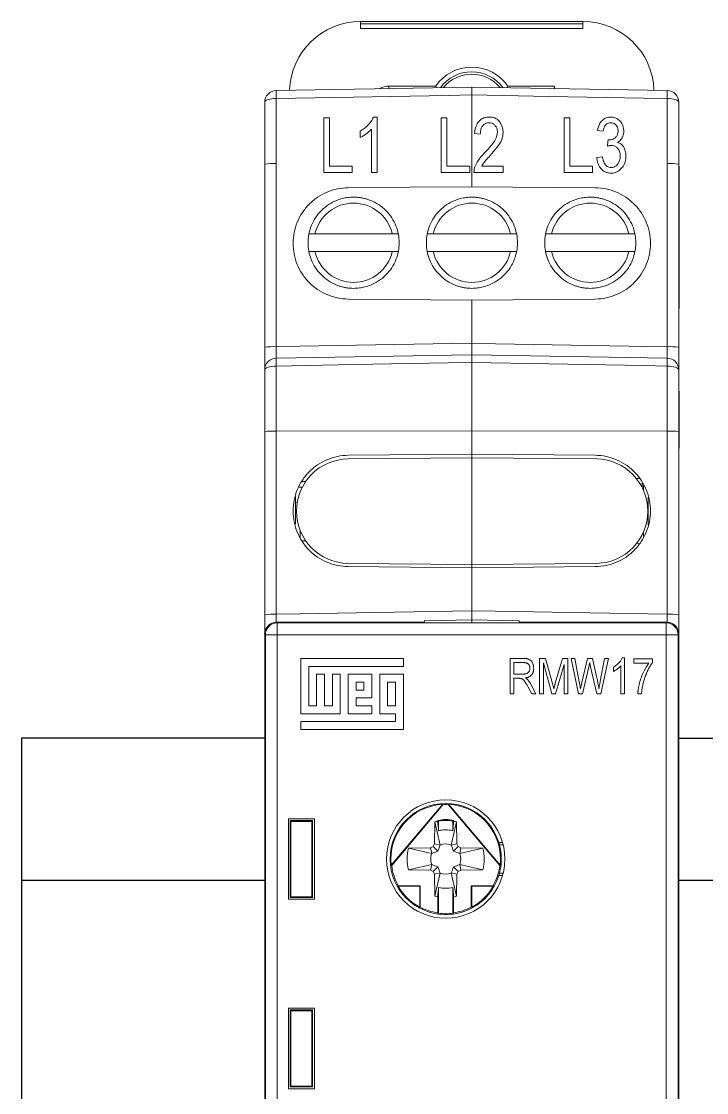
# Model space of a CAD drawing. Header units: millimetres. Extents: x -72 to 2978, y -1067 to 2817.
# Drawn here: x 494.6 to 523.55, y 786.95 to 832.19 of the extents above; entities that cross this region are included whole.
import ezdxf

# ---------------------------------------------------------------- set-up
doc = ezdxf.new("R2010")
doc.units = ezdxf.units.MM

msp = doc.modelspace()

# ---------------------------------------------------------------- linework, layer by layer
at = {"color": 7, "linetype": 'Continuous', "lineweight": 15}
for p, q in [((508.926, 832.193), (518.326, 832.193)), ((508.926, 832.094), (508.926, 832.193)), ((508.926, 832.094), (518.326, 832.094)), ((508.926, 832.094), (508.926, 831.894)), ((518.326, 832.094), (518.326, 832.193)), ((518.326, 832.094), (518.326, 831.894)), ((518.326, 831.894), (508.926, 831.894)), ((505.367, 829.274), (513.626, 829.418)), ((510.126, 829.463), (512.103, 829.463)), ((513.626, 829.418), (521.885, 829.274)), ((515.149, 829.463), (517.126, 829.463)), ((505.367, 828.938), (505.367, 826.192)), ((513.626, 829.087), (513.626, 826.198)), ((521.885, 826.192), (521.885, 828.938)), ((504.876, 826.168), (504.876, 828.774)), ((522.376, 828.774), (522.376, 826.168)), ((507.377, 828.125), (507.618, 828.125)), ((509.473, 828.155), (509.629, 828.155)), ((512.338, 828.125), (512.578, 828.125)), ((517.528, 828.125), (517.768, 828.125)), ((513.989, 827.435), (513.749, 827.465)), ((504.876, 818.438), (504.876, 826.168)), ((505.367, 826.192), (505.367, 818.456)), ((507.618, 826.084), (508.578, 826.084)), ((508.578, 826.084), (508.578, 825.814)), ((513.539, 826.084), (513.539, 825.814)), ((513.626, 826.198), (513.626, 825.214)), ((514.95, 826.084), (514.95, 825.814)), ((517.768, 826.084), (518.729, 826.084)), ((518.729, 826.084), (518.729, 825.814)), ((518.909, 826.444), (519.149, 826.474)), ((521.885, 818.456), (521.885, 826.192)), ((522.376, 826.168), (522.376, 818.438)), ((522.386, 826.074), (522.376, 826.074)), ((522.386, 826.074), (522.386, 821.408)), ((508.578, 825.814), (507.377, 825.814)), ((509.629, 825.814), (509.389, 825.814)), ((518.729, 825.814), (517.528, 825.814)), ((513.626, 825.214), (518.846, 825.168)), ((507.001, 823.22), (510.266, 823.22)), ((512.001, 823.22), (515.266, 823.22)), ((517.001, 823.22), (520.266, 823.22)), ((510.266, 822.47), (507.001, 822.47)), ((515.266, 822.47), (512.001, 822.47)), ((520.266, 822.47), (517.001, 822.47)), ((522.386, 821.408), (522.376, 821.408)), ((522.386, 821.408), (522.386, 820.741)), ((522.386, 820.741), (522.376, 820.741)), ((522.386, 820.741), (522.386, 820.074)), ((513.626, 820.423), (508.405, 820.469)), ((513.626, 820.423), (518.846, 820.469)), ((513.626, 820.423), (513.626, 818.6)), ((522.386, 820.074), (522.376, 820.074)), ((505.367, 817.974), (513.626, 818.118)), ((513.626, 818.118), (521.885, 817.974)), ((504.876, 814.868), (504.876, 817.474)), ((505.367, 817.638), (505.367, 814.892)), ((513.626, 817.787), (513.626, 814.898)), ((521.885, 814.892), (521.885, 817.638)), ((522.376, 817.474), (522.376, 814.868)), ((522.386, 816.574), (522.376, 816.574)), ((522.386, 814.174), (522.386, 816.574)), ((504.876, 807.138), (504.876, 814.868)), ((505.367, 814.892), (513.626, 814.898)), ((505.367, 814.892), (505.367, 807.156)), ((513.626, 814.898), (513.626, 813.914)), ((521.885, 814.892), (513.626, 814.898)), ((521.885, 807.156), (521.885, 814.892)), ((522.376, 814.868), (522.376, 807.138)), ((513.626, 813.914), (508.405, 813.868)), ((513.626, 813.914), (518.846, 813.868)), ((522.386, 814.174), (522.376, 814.174)), ((513.626, 813.763), (508.407, 813.717)), ((513.626, 809.258), (513.626, 813.763)), ((518.913, 813.716), (513.626, 813.763)), ((506.331, 812.518), (506.463, 812.518)), ((506.436, 812.763), (506.609, 812.763)), ((520.586, 812.884), (520.717, 812.886)), ((520.826, 812.511), (520.826, 812.689)), ((506.176, 812.133), (506.176, 810.956)), ((521.076, 810.932), (521.076, 812.107)), ((506.248, 811.869), (506.176, 811.868)), ((506.609, 810.258), (506.478, 810.258)), ((520.707, 810.134), (520.588, 810.137)), ((513.626, 809.123), (508.405, 809.169)), ((513.626, 809.258), (508.407, 809.304)), ((518.919, 809.304), (513.626, 809.258)), ((513.626, 809.123), (518.846, 809.169)), ((513.626, 809.123), (513.626, 807.3)), ((505.376, 806.818), (505.405, 806.789)), ((511.626, 806.818), (505.376, 806.818)), ((505.405, 806.289), (505.405, 806.789)), ((505.405, 806.789), (521.847, 806.789)), ((511.42, 806.808), (511.42, 806.798)), ((511.626, 806.808), (511.42, 806.808)), ((511.42, 806.798), (511.42, 806.808)), ((511.42, 806.798), (515.832, 806.798)), ((511.626, 806.884), (513.626, 806.918)), ((511.626, 806.798), (511.626, 806.884)), ((513.626, 806.918), (513.626, 806.798)), ((513.626, 806.918), (515.626, 806.884)), ((515.626, 806.884), (515.626, 806.798)), ((521.876, 806.818), (515.626, 806.818)), ((515.832, 806.808), (515.626, 806.808)), ((515.832, 806.798), (515.832, 806.808)), ((515.832, 806.798), (515.832, 806.808)), ((521.847, 806.789), (521.876, 806.818)), ((521.847, 806.289), (521.847, 806.789)), ((504.905, 806.289), (504.876, 806.318)), ((504.876, 806.318), (504.876, 762.518)), ((504.876, 806.174), (504.876, 762.663)), ((505.405, 806.289), (504.905, 806.289)), ((504.905, 762.548), (504.905, 806.289)), ((521.847, 806.289), (505.405, 806.289)), ((505.405, 806.289), (505.405, 762.548)), ((521.847, 762.548), (521.847, 806.289)), ((522.347, 806.289), (521.847, 806.289)), ((522.376, 806.318), (522.347, 806.289)), ((522.347, 806.289), (522.347, 762.548)), ((522.376, 762.518), (522.376, 806.318)), ((522.376, 762.663), (522.376, 806.174)), ((510.739, 805.289), (506.405, 805.289)), ((506.405, 805.289), (506.405, 802.956)), ((510.739, 804.956), (510.739, 805.289)), ((515.249, 803.789), (515.249, 805.289)), ((515.249, 805.289), (515.8, 805.289)), ((516.496, 805.289), (516.74, 805.289)), ((516.496, 803.789), (516.496, 805.289)), ((516.74, 805.289), (517.032, 804.227)), ((517.158, 804.245), (517.464, 805.289)), ((517.464, 805.289), (517.684, 805.289)), ((517.684, 805.289), (517.684, 803.789)), ((518.14, 803.789), (517.827, 805.289)), ((517.827, 805.289), (517.985, 805.289)), ((517.985, 805.289), (518.169, 804.306)), ((518.276, 804.276), (518.512, 805.289)), ((518.512, 805.289), (518.729, 805.289)), ((518.729, 805.289), (518.904, 804.53)), ((519.057, 804.325), (519.242, 805.289)), ((519.4, 805.289), (519.078, 803.789)), ((519.242, 805.289), (519.4, 805.289)), ((519.979, 805.309), (520.08, 805.309)), ((520.08, 805.309), (520.08, 803.789)), ((520.47, 805.094), (520.47, 805.27)), ((520.47, 805.27), (521.269, 805.27)), ((521.269, 805.27), (521.269, 805.126)), ((506.739, 804.956), (510.739, 804.956)), ((506.739, 803.289), (506.739, 804.956)), ((515.405, 805.114), (515.405, 804.627)), ((515.811, 805.114), (515.405, 805.114)), ((516.652, 805.098), (516.652, 803.789)), ((517.009, 803.789), (516.652, 805.098)), ((517.528, 805.027), (517.168, 803.789)), ((517.528, 803.789), (517.528, 805.027)), ((518.574, 804.932), (518.311, 803.789)), ((518.648, 804.932), (518.61, 805.108)), ((518.906, 803.789), (518.648, 804.932)), ((519.613, 804.744), (519.613, 804.919)), ((519.925, 803.789), (519.925, 804.977)), ((521.113, 805.094), (520.47, 805.094)), ((507.405, 804.622), (507.072, 804.622)), ((507.072, 804.622), (507.072, 803.289)), ((507.405, 803.289), (507.405, 804.622)), ((507.739, 804.622), (507.739, 803.289)), ((508.072, 804.622), (507.739, 804.622)), ((508.072, 802.956), (508.072, 804.622)), ((508.405, 804.622), (508.405, 802.956)), ((509.405, 804.622), (508.405, 804.622)), ((509.405, 803.622), (509.405, 804.622)), ((509.739, 804.622), (509.739, 802.956)), ((510.739, 804.622), (509.739, 804.622)), ((510.739, 802.289), (510.739, 804.622)), ((515.405, 804.627), (515.771, 804.627)), ((515.604, 804.451), (515.405, 804.451)), ((515.405, 804.451), (515.405, 803.789)), ((508.739, 804.289), (508.739, 803.956)), ((509.072, 804.289), (508.739, 804.289)), ((508.739, 803.956), (509.072, 803.956)), ((509.072, 803.956), (509.072, 804.289)), ((510.405, 804.289), (510.072, 804.289)), ((510.072, 804.289), (510.072, 803.289)), ((510.405, 803.289), (510.405, 804.289)), ((516.163, 803.789), (515.99, 804.11)), ((516.121, 804.199), (516.34, 803.789)), ((517.032, 804.227), (517.09, 804.005)), ((518.22, 803.999), (518.276, 804.276)), ((508.739, 803.289), (508.739, 803.622)), ((508.739, 803.622), (509.405, 803.622)), ((515.405, 803.789), (515.249, 803.789)), ((516.34, 803.789), (516.163, 803.789)), ((516.652, 803.789), (516.496, 803.789)), ((517.168, 803.789), (517.009, 803.789)), ((517.684, 803.789), (517.528, 803.789)), ((518.311, 803.789), (518.14, 803.789)), ((519.078, 803.789), (518.906, 803.789)), ((520.08, 803.789), (519.925, 803.789)), ((520.801, 803.789), (520.645, 803.789)), ((507.072, 803.289), (506.739, 803.289)), ((507.739, 803.289), (507.405, 803.289)), ((509.405, 803.289), (508.739, 803.289)), ((509.405, 802.956), (509.405, 803.289)), ((510.072, 803.289), (510.405, 803.289)), ((506.405, 802.956), (508.072, 802.956)), ((506.405, 802.622), (506.405, 802.289)), ((510.405, 802.622), (506.405, 802.622)), ((508.405, 802.956), (509.405, 802.956)), ((509.739, 802.956), (510.405, 802.956)), ((510.405, 802.956), (510.405, 802.622)), ((506.405, 802.289), (510.739, 802.289)), ((510.226, 796.557), (512.402, 799.13)), ((510.244, 796.551), (512.41, 799.113)), ((512.41, 799.113), (512.402, 799.13)), ((512.65, 799.13), (512.642, 799.113)), ((512.642, 799.113), (514.808, 796.551)), ((512.65, 799.13), (514.826, 796.557)), ((505.876, 798.518), (506.976, 798.518)), ((505.876, 795.118), (505.876, 798.518)), ((506.976, 798.518), (506.976, 795.118)), ((505.986, 798.409), (505.951, 798.443)), ((505.951, 798.443), (505.951, 795.193)), ((506.901, 798.443), (505.951, 798.443)), ((505.986, 798.409), (505.986, 795.228)), ((506.866, 798.409), (505.986, 798.409)), ((506.866, 798.409), (506.901, 798.443)), ((506.866, 795.228), (506.866, 798.409)), ((506.901, 795.193), (506.901, 798.443)), ((512.065, 798.384), (512.049, 797.464)), ((512.191, 798.452), (512.191, 798.416)), ((512.226, 798.423), (512.226, 798.015)), ((512.826, 798.015), (512.826, 798.423)), ((512.861, 798.416), (512.861, 798.452)), ((513.003, 797.464), (512.987, 798.384)), ((511.881, 797.296), (510.96, 797.28)), ((511.997, 797.347), (511.881, 797.296)), ((511.881, 797.296), (511.935, 797.051)), ((512.049, 797.464), (511.997, 797.347)), ((511.997, 797.347), (512.191, 797.153)), ((512.049, 797.464), (512.293, 797.409)), ((513.003, 797.464), (512.759, 797.409)), ((513.055, 797.347), (512.861, 797.153)), ((513.055, 797.347), (513.003, 797.464)), ((513.171, 797.296), (513.055, 797.347)), ((513.171, 797.296), (513.117, 797.051)), ((514.092, 797.28), (513.171, 797.296)), ((514.769, 797.518), (514.926, 797.518)), ((514.798, 797.418), (514.953, 797.418)), ((510.226, 796.557), (510.244, 796.551)), ((510.96, 796.357), (511.881, 796.341)), ((511.881, 796.341), (511.935, 796.586)), ((511.881, 796.341), (511.997, 796.289)), ((511.997, 796.289), (512.191, 796.483)), ((511.997, 796.289), (512.049, 796.173)), ((512.049, 796.173), (512.293, 796.228)), ((513.003, 796.173), (512.759, 796.228)), ((513.055, 796.289), (512.861, 796.483)), ((513.003, 796.173), (513.055, 796.289)), ((513.055, 796.289), (513.171, 796.341)), ((513.171, 796.341), (513.117, 796.586)), ((513.171, 796.341), (514.092, 796.357)), ((514.953, 796.218), (514.798, 796.218)), ((514.808, 796.551), (514.826, 796.557)), ((512.049, 796.173), (512.065, 795.253)), ((512.987, 795.253), (513.003, 796.173)), ((514.926, 796.118), (514.769, 796.118)), ((510.527, 795.686), (510.517, 795.668)), ((511.426, 795.668), (510.517, 795.668)), ((511.443, 795.686), (510.527, 795.686)), ((511.426, 795.668), (511.443, 795.686)), ((511.426, 794.781), (511.426, 795.668)), ((511.443, 794.792), (511.443, 795.686)), ((512.226, 795.622), (512.226, 794.526)), ((512.826, 794.526), (512.826, 795.622)), ((513.608, 795.686), (513.608, 794.792)), ((514.525, 795.686), (513.608, 795.686)), ((513.626, 795.668), (513.608, 795.686)), ((514.535, 795.668), (513.626, 795.668)), ((513.626, 795.668), (513.626, 794.781)), ((506.976, 795.118), (505.876, 795.118)), ((505.986, 795.228), (505.951, 795.193)), ((505.951, 795.193), (506.901, 795.193)), ((505.986, 795.228), (506.866, 795.228)), ((506.866, 795.228), (506.901, 795.193)), ((512.191, 795.221), (512.191, 794.545)), ((512.861, 794.545), (512.861, 795.221)), ((511.426, 794.781), (511.443, 794.792)), ((513.608, 794.792), (513.626, 794.781)), ((505.876, 790.518), (506.976, 790.518)), ((505.876, 787.118), (505.876, 790.518)), ((505.986, 790.409), (505.951, 790.443)), ((505.951, 790.443), (505.951, 787.193)), ((506.901, 790.443), (505.951, 790.443)), ((505.986, 790.409), (505.986, 787.228)), ((506.866, 790.409), (505.986, 790.409)), ((506.866, 790.409), (506.901, 790.443)), ((506.866, 787.228), (506.866, 790.409)), ((506.901, 787.193), (506.901, 790.443)), ((506.976, 790.518), (506.976, 787.118)), ((505.986, 787.228), (505.951, 787.193)), ((505.951, 787.193), (506.901, 787.193)), ((505.986, 787.228), (506.866, 787.228)), ((506.866, 787.228), (506.901, 787.193)), ((506.976, 787.118), (505.876, 787.118))]:
    msp.add_line(p, q, dxfattribs=at)
at = {"color": 102, "linetype": 'Continuous', "lineweight": 15}
for p, q in [((510.126, 829.357), (510.126, 829.463)), ((517.126, 829.463), (517.126, 829.357)), ((513.626, 813.763), (513.626, 813.914)), ((520.879, 812.398), (520.879, 812.592)), ((506.372, 810.702), (506.372, 810.403)), ((520.879, 810.445), (520.879, 810.62)), ((513.626, 809.123), (513.626, 809.258))]:
    msp.add_line(p, q, dxfattribs=at)
msp.add_line((522.376, 800.174), (522.376, 806.174))
at = {"color": 6}
for p, q in [((504.876, 801.918), (494.596, 801.918)), ((494.596, 801.918), (494.596, 795.918)), ((504.876, 795.918), (494.596, 795.918)), ((494.596, 795.918), (494.596, 766.918))]:
    msp.add_line(p, q, dxfattribs=at)
at = {"color": 6, "linetype": 'ByBlock'}
for p, q in [((522.376, 801.918), (528.53, 801.918)), ((528.53, 795.918), (522.376, 795.918))]:
    msp.add_line(p, q, dxfattribs=at)
at = {"color": 7, "linetype": 'Continuous', "lineweight": 15, "flags": 128}
for points in [[(505.367, 828.938), (505.271, 828.934), (505.179, 828.924), (505.094, 828.909), (505.019, 828.889), (504.958, 828.864), (504.913, 828.836), (504.885, 828.806), (504.876, 828.774)], [(513.626, 829.087), (512.626, 829.069), (508.627, 828.997), (505.367, 828.938)], [(521.885, 828.938), (520.885, 828.956), (516.886, 829.028), (513.626, 829.087)], [(521.885, 828.938), (521.981, 828.934), (522.073, 828.924), (522.158, 828.909), (522.233, 828.889), (522.293, 828.864), (522.339, 828.836), (522.367, 828.806), (522.376, 828.774)], [(519.179, 827.555), (519.045, 827.572), (518.939, 827.585)], [(519.389, 827.195), (519.41, 827.193), (519.425, 827.192)], [(513.626, 825.214), (511.016, 825.191), (508.405, 825.168)], [(505.367, 818.456), (506.367, 818.474), (510.366, 818.543), (513.626, 818.6)], [(513.626, 818.6), (514.626, 818.583), (518.624, 818.513), (521.885, 818.456)], [(504.876, 817.474), (504.885, 817.506), (504.913, 817.536), (504.958, 817.564), (505.019, 817.589), (505.094, 817.609), (505.179, 817.624), (505.271, 817.634), (505.367, 817.638)], [(513.626, 817.787), (512.626, 817.769), (508.627, 817.697), (505.367, 817.638)], [(521.885, 817.638), (520.885, 817.656), (516.886, 817.728), (513.626, 817.787)], [(521.885, 817.638), (521.981, 817.634), (522.073, 817.624), (522.158, 817.609), (522.233, 817.589), (522.293, 817.564), (522.339, 817.536), (522.367, 817.506), (522.376, 817.474)], [(505.367, 807.156), (506.367, 807.174), (510.366, 807.243), (513.626, 807.3)], [(513.626, 807.3), (514.626, 807.283), (518.624, 807.213), (521.885, 807.156)], [(514.535, 795.668), (514.53, 795.677), (514.525, 795.686)]]:
    msp.add_lwpolyline(points, dxfattribs=at)
at = {"color": 7, "linetype": 'Continuous', "lineweight": 15}
for radius in [2.5, 2.35]:
    msp.add_circle((512.526, 796.818), radius, dxfattribs=at)
for centre, radius, start, end in [((508.926, 829.193), 3, 90, 178.2335), ((518.326, 829.193), 3, 1.7547, 90), ((513.626, 828.413), 1.85, 34.5739, 145.4261), ((513.626, 828.413), 1.65, 36.5266, 143.4734), ((513.626, 828.413), 1.55, 39.4127, 140.5873), ((505.376, 828.774), 0.5, 91, 180), ((511.181, 829.106), 5.816, 178.3416, 181.6584), ((516.071, 829.106), 5.816, 358.3416, 1.6584), ((521.876, 828.774), 0.5, 0, 89), ((505.246, 823.631), 2.564, 87.292, 98.3012), ((522.006, 823.631), 2.564, 81.6988, 92.708), ((505.246, 815.034), 3.425, 87.9715, 96.2027), ((522.006, 815.034), 3.425, 83.7973, 92.0285), ((505.376, 817.474), 0.5, 91, 180), ((511.181, 817.806), 5.816, 178.3416, 181.6584), ((516.071, 817.806), 5.816, 358.3416, 1.6584), ((521.876, 817.474), 0.5, 0, 89), ((505.246, 812.33), 2.565, 87.2935, 98.2994), ((522.006, 812.33), 2.565, 81.7006, 92.7065), ((508.426, 811.51), 2.207, 90.5, 269.5), ((505.246, 803.734), 3.424, 87.9713, 96.2035), ((522.006, 803.734), 3.424, 83.7965, 92.0287), ((505.405, 806.289), 0.5, 90.0017, 179.9984), ((521.847, 806.289), 0.5, 0.0016, 89.9983), ((512.526, 796.818), 2.315, 93.0745, 186.4936), ((512.526, 796.818), 2.298, 87.1131, 92.8869), ((512.526, 796.818), 2.315, 353.5064, 86.9255), ((512.526, 796.818), 1.667, 78.4101, 101.5899), ((512.526, 796.818), 1.632, 101.8415, 106.4118), ((512.526, 796.818), 1.632, 79.4085, 100.5915), ((512.526, 796.818), 1.233, 75.9215, 104.0785), ((512.526, 796.818), 1.632, 73.5882, 78.1585), ((512.526, 796.818), 1.632, 163.5882, 196.4118), ((512.526, 796.818), 0.635, 68.5164, 111.4836), ((512.526, 796.818), 1.632, 343.5882, 16.4118), ((512.526, 796.818), 0.635, 158.5164, 201.4836), ((512.526, 796.818), 0.635, 338.5164, 21.4836), ((512.526, 796.818), 2.298, 186.6813, 209.5325), ((512.526, 796.818), 0.635, 248.5164, 291.4836), ((512.526, 796.818), 2.298, 330.4675, 353.3187), ((512.526, 796.818), 2.315, 209.7846, 241.6313), ((512.526, 796.818), 1.233, 255.9215, 284.0785), ((512.526, 796.818), 2.315, 298.3687, 330.2154), ((512.526, 796.818), 1.632, 253.5882, 258.1585), ((512.526, 796.818), 1.632, 281.8415, 286.4118), ((512.526, 796.818), 2.298, 241.8906, 261.6181), ((512.526, 796.818), 2.312, 262.5431, 277.4569), ((512.526, 796.818), 2.298, 278.3819, 298.1094)]:
    msp.add_arc(centre, radius, start, end, dxfattribs=at)
at = {"color": 102, "linetype": 'Continuous', "lineweight": 15}
msp.add_arc((510.126, 828.663), 0.8, 90, 118.966, dxfattribs=at)
at = {"color": 7, "linetype": 'Continuous', "lineweight": 15}
for centre, major_axis, ratio, start_param, end_param in [((518.86, 811.51), (-1.412, 1.697), 0.999163, 2.473844, 5.564823), ((506.376, 811.57), (0.142, 0.144), 0.975618, 2.362365, 3.040961), ((505.376, 806.318), (-0.354, 0.354), 0.999973, 5.497801, 7.06857), ((521.876, 806.318), (0.354, 0.354), 0.999973, 5.497801, 7.06857), ((513.683, 796.818), (2.894, 0), 0.916608, 4.17078, 4.184807), ((511.369, 796.818), (2.894, 0), 0.916608, 5.239971, 5.253998)]:
    msp.add_ellipse(centre, major_axis=major_axis, ratio=ratio, start_param=start_param, end_param=end_param, dxfattribs=at)
for points, knots in [([(512.103, 829.463), (512.103, 829.462), (512.114, 829.442), (512.128, 829.416), (512.139, 829.396), (512.141, 829.392)], [0, 0, 0, 0, 0.038209, 0.854369, 1, 1, 1, 1]), ([(513.626, 829.418), (513.626, 829.418), (513.626, 829.386), (513.626, 829.269), (513.626, 829.184), (513.626, 829.087)], [0, 0, 0, 0, 0.5, 0.5, 1, 1, 1, 1]), ([(513.626, 829.087), (513.626, 829.184), (513.626, 829.268), (513.626, 829.386), (513.626, 829.418), (513.626, 829.418)], [0, 0, 0, 0, 0.5, 0.5, 1, 1, 1, 1]), ([(515.149, 829.463), (515.148, 829.462), (515.138, 829.442), (515.124, 829.416), (515.113, 829.396), (515.111, 829.392)], [0, 0, 0, 0, 0.038209, 0.854369, 1, 1, 1, 1]), ([(507.377, 828.125), (507.377, 828.035), (507.377, 827.85), (507.377, 827.568), (507.377, 827.276), (507.377, 826.894), (507.377, 826.406), (507.377, 826.017), (507.377, 825.814)], [0, 0, 0, 0, 0.11981, 0.243029, 0.369756, 0.500077, 0.738236, 1, 1, 1, 1]), ([(507.618, 826.084), (507.618, 826.204), (507.618, 826.438), (507.618, 826.78), (507.618, 827.177), (507.618, 827.626), (507.618, 827.961), (507.618, 828.125)], [0, 0, 0, 0, 0.174255, 0.340883, 0.499971, 0.755474, 1, 1, 1, 1]), ([(509.473, 828.155), (509.445, 828.091), (509.411, 828.028), (509.37, 827.97), (509.33, 827.914), (509.286, 827.861), (509.238, 827.811), (509.19, 827.761), (509.137, 827.715), (509.082, 827.672), (509.027, 827.629), (508.968, 827.591), (508.908, 827.555)], [0, 0, 0, 0, 0.256107, 0.256107, 0.256107, 0.503361, 0.503361, 0.503361, 0.751816, 0.751816, 0.751816, 1, 1, 1, 1]), ([(509.629, 825.814), (509.629, 825.951), (509.629, 826.22), (509.629, 826.613), (509.629, 827.068), (509.629, 827.583), (509.629, 827.967), (509.629, 828.155)], [0, 0, 0, 0, 0.174223, 0.340848, 0.49997, 0.755462, 1, 1, 1, 1]), ([(512.338, 828.125), (512.338, 828.033), (512.338, 827.847), (512.338, 827.564), (512.338, 827.273), (512.338, 826.89), (512.338, 826.403), (512.338, 826.014), (512.338, 825.814)], [0, 0, 0, 0, 0.121468, 0.245253, 0.371423, 0.500046, 0.742946, 1, 1, 1, 1]), ([(512.578, 826.084), (512.578, 826.202), (512.578, 826.435), (512.578, 826.777), (512.578, 827.175), (512.578, 827.624), (512.578, 827.96), (512.578, 828.125)], [0, 0, 0, 0, 0.171788, 0.338422, 0.499986, 0.753975, 1, 1, 1, 1]), ([(514.364, 828.155), (514.333, 828.155), (514.301, 828.154), (514.27, 828.15), (514.21, 828.142), (514.15, 828.126), (514.095, 828.099), (514.038, 828.071), (513.985, 828.033), (513.942, 827.987), (513.898, 827.942), (513.863, 827.888), (513.836, 827.832), (513.782, 827.718), (513.76, 827.59), (513.749, 827.465)], [0, 0, 0, 0, 0.08927, 0.08927, 0.08927, 0.263398, 0.263398, 0.263398, 0.447133, 0.447133, 0.447133, 0.629597, 0.629597, 0.629597, 1, 1, 1, 1]), ([(513.989, 827.435), (513.99, 827.507), (513.996, 827.58), (514.017, 827.649), (514.03, 827.689), (514.047, 827.727), (514.07, 827.762), (514.089, 827.79), (514.113, 827.817), (514.139, 827.839), (514.169, 827.864), (514.203, 827.884), (514.24, 827.897), (514.277, 827.909), (514.316, 827.914), (514.355, 827.915)], [0, 0, 0, 0, 0.321742, 0.321742, 0.321742, 0.506881, 0.506881, 0.506881, 0.65917, 0.65917, 0.65917, 0.830736, 0.830736, 0.830736, 1, 1, 1, 1]), ([(514.355, 827.915), (514.377, 827.915), (514.398, 827.913), (514.419, 827.91), (514.453, 827.904), (514.486, 827.892), (514.515, 827.876), (514.553, 827.855), (514.588, 827.826), (514.616, 827.793), (514.644, 827.76), (514.666, 827.722), (514.681, 827.682), (514.702, 827.628), (514.709, 827.57), (514.709, 827.512)], [0, 0, 0, 0, 0.10489, 0.10489, 0.10489, 0.273649, 0.273649, 0.273649, 0.491585, 0.491585, 0.491585, 0.709054, 0.709054, 0.709054, 1, 1, 1, 1]), ([(514.95, 827.508), (514.948, 827.568), (514.943, 827.628), (514.93, 827.687), (514.91, 827.768), (514.876, 827.847), (514.83, 827.917), (514.802, 827.96), (514.769, 828.001), (514.73, 828.035), (514.69, 828.069), (514.644, 828.096), (514.596, 828.116), (514.523, 828.144), (514.443, 828.153), (514.364, 828.155)], [0, 0, 0, 0, 0.184621, 0.184621, 0.184621, 0.444129, 0.444129, 0.444129, 0.601939, 0.601939, 0.601939, 0.760781, 0.760781, 0.760781, 1, 1, 1, 1]), ([(517.528, 828.125), (517.528, 828.034), (517.528, 827.848), (517.528, 827.565), (517.528, 827.274), (517.528, 826.891), (517.528, 826.404), (517.528, 826.015), (517.528, 825.814)], [0, 0, 0, 0, 0.120891, 0.24448, 0.370844, 0.500054, 0.741486, 1, 1, 1, 1]), ([(517.768, 826.084), (517.768, 826.203), (517.768, 826.436), (517.768, 826.779), (517.768, 827.176), (517.768, 827.625), (517.768, 827.961), (517.768, 828.125)], [0, 0, 0, 0, 0.172831, 0.339463, 0.49998, 0.754655, 1, 1, 1, 1]), ([(519.505, 828.155), (519.439, 828.154), (519.373, 828.145), (519.312, 828.122), (519.254, 828.101), (519.201, 828.069), (519.155, 828.029), (519.109, 827.99), (519.07, 827.942), (519.04, 827.891), (518.986, 827.798), (518.957, 827.691), (518.939, 827.585)], [0, 0, 0, 0, 0.219806, 0.219806, 0.219806, 0.425093, 0.425093, 0.425093, 0.629822, 0.629822, 0.629822, 1, 1, 1, 1]), ([(519.179, 827.555), (519.182, 827.574), (519.185, 827.592), (519.189, 827.61), (519.199, 827.66), (519.215, 827.71), (519.24, 827.754), (519.255, 827.783), (519.275, 827.809), (519.299, 827.832), (519.322, 827.854), (519.35, 827.873), (519.379, 827.887), (519.42, 827.906), (519.466, 827.913), (519.511, 827.915)], [0, 0, 0, 0, 0.104104, 0.104104, 0.104104, 0.388823, 0.388823, 0.388823, 0.568536, 0.568536, 0.568536, 0.749971, 0.749971, 0.749971, 1, 1, 1, 1]), ([(520.05, 827.554), (520.049, 827.615), (520.043, 827.677), (520.027, 827.737), (520.01, 827.801), (519.982, 827.863), (519.944, 827.918), (519.913, 827.963), (519.875, 828.005), (519.832, 828.04), (519.787, 828.077), (519.735, 828.108), (519.679, 828.127), (519.623, 828.146), (519.564, 828.154), (519.505, 828.155)], [0, 0, 0, 0, 0.205592, 0.205592, 0.205592, 0.428475, 0.428475, 0.428475, 0.611344, 0.611344, 0.611344, 0.806598, 0.806598, 0.806598, 1, 1, 1, 1]), ([(519.511, 827.915), (519.528, 827.914), (519.545, 827.913), (519.561, 827.911), (519.589, 827.907), (519.617, 827.897), (519.642, 827.884), (519.674, 827.866), (519.702, 827.843), (519.726, 827.816), (519.75, 827.789), (519.769, 827.758), (519.782, 827.724), (519.802, 827.675), (519.807, 827.62), (519.81, 827.567)], [0, 0, 0, 0, 0.095843, 0.095843, 0.095843, 0.260625, 0.260625, 0.260625, 0.471814, 0.471814, 0.471814, 0.682626, 0.682626, 0.682626, 1, 1, 1, 1]), ([(508.908, 827.285), (508.954, 827.307), (508.999, 827.331), (509.042, 827.357), (509.085, 827.384), (509.126, 827.413), (509.167, 827.443), (509.207, 827.473), (509.246, 827.504), (509.284, 827.538), (509.321, 827.571), (509.356, 827.607), (509.389, 827.645)], [0, 0, 0, 0, 0.251723, 0.251723, 0.251723, 0.500768, 0.500768, 0.500768, 0.750207, 0.750207, 0.750207, 1, 1, 1, 1]), ([(508.908, 827.555), (508.908, 827.51), (508.908, 827.42), (508.908, 827.33), (508.908, 827.285)], [0, 0, 0, 0, 0.497527, 1, 1, 1, 1]), ([(509.389, 827.645), (509.389, 827.547), (509.389, 827.349), (509.389, 827.045), (509.389, 826.691), (509.389, 826.279), (509.389, 825.972), (509.389, 825.814)], [0, 0, 0, 0, 0.161874, 0.328517, 0.500026, 0.74194, 1, 1, 1, 1]), ([(514.709, 827.512), (514.705, 827.422), (514.683, 827.331), (514.645, 827.248), (514.611, 827.172), (514.565, 827.101), (514.513, 827.034), (514.415, 826.907), (514.305, 826.788), (514.192, 826.672)], [0, 0, 0, 0, 0.273801, 0.273801, 0.273801, 0.523391, 0.523391, 0.523391, 1, 1, 1, 1]), ([(514.406, 826.533), (514.504, 826.64), (514.6, 826.748), (514.689, 826.862), (514.771, 826.967), (514.847, 827.079), (514.893, 827.202), (514.93, 827.3), (514.947, 827.404), (514.95, 827.508)], [0, 0, 0, 0, 0.37722, 0.37722, 0.37722, 0.725987, 0.725987, 0.725987, 1, 1, 1, 1]), ([(519.81, 827.567), (519.809, 827.539), (519.807, 827.51), (519.802, 827.482), (519.796, 827.445), (519.783, 827.409), (519.765, 827.376), (519.747, 827.342), (519.723, 827.311), (519.694, 827.286), (519.666, 827.26), (519.632, 827.239), (519.597, 827.224), (519.543, 827.201), (519.484, 827.192), (519.425, 827.192)], [0, 0, 0, 0, 0.14138, 0.14138, 0.14138, 0.329095, 0.329095, 0.329095, 0.519949, 0.519949, 0.519949, 0.710757, 0.710757, 0.710757, 1, 1, 1, 1]), ([(519.789, 827.082), (519.842, 827.114), (519.891, 827.153), (519.93, 827.2), (519.967, 827.244), (519.996, 827.295), (520.015, 827.348), (520.039, 827.414), (520.048, 827.484), (520.05, 827.554)], [0, 0, 0, 0, 0.324268, 0.324268, 0.324268, 0.627756, 0.627756, 0.627756, 1, 1, 1, 1]), ([(519.389, 827.195), (519.384, 827.15), (519.374, 827.059), (519.364, 826.968), (519.359, 826.923)], [0, 0, 0, 0, 0.496035, 1, 1, 1, 1]), ([(520.14, 826.51), (520.138, 826.579), (520.133, 826.649), (520.115, 826.716), (520.098, 826.782), (520.072, 826.848), (520.034, 826.906), (520.006, 826.949), (519.97, 826.988), (519.928, 827.017), (519.886, 827.047), (519.838, 827.067), (519.789, 827.082)], [0, 0, 0, 0, 0.287408, 0.287408, 0.287408, 0.57403, 0.57403, 0.57403, 0.78851, 0.78851, 0.78851, 1, 1, 1, 1]), ([(514.192, 826.672), (514.113, 826.59), (514.036, 826.505), (513.966, 826.415), (513.887, 826.314), (513.817, 826.203), (513.771, 826.083), (513.738, 825.997), (513.718, 825.905), (513.719, 825.814)], [0, 0, 0, 0, 0.340175, 0.340175, 0.340175, 0.725646, 0.725646, 0.725646, 1, 1, 1, 1]), ([(514.049, 826.084), (514.071, 826.127), (514.095, 826.17), (514.123, 826.21), (514.151, 826.249), (514.181, 826.286), (514.213, 826.322), (514.275, 826.394), (514.341, 826.464), (514.406, 826.533)], [0, 0, 0, 0, 0.254231, 0.254231, 0.254231, 0.503845, 0.503845, 0.503845, 1, 1, 1, 1]), ([(519.359, 826.923), (519.386, 826.931), (519.413, 826.939), (519.441, 826.945), (519.455, 826.948), (519.469, 826.95), (519.483, 826.952), (519.497, 826.954), (519.511, 826.954), (519.525, 826.955)], [0, 0, 0, 0, 0.499277, 0.499277, 0.499277, 0.749658, 0.749658, 0.749658, 1, 1, 1, 1]), ([(519.525, 826.955), (519.548, 826.954), (519.571, 826.953), (519.593, 826.949), (519.628, 826.942), (519.663, 826.93), (519.694, 826.912), (519.734, 826.89), (519.769, 826.859), (519.798, 826.824), (519.828, 826.789), (519.851, 826.748), (519.867, 826.705), (519.89, 826.643), (519.898, 826.574), (519.9, 826.508)], [0, 0, 0, 0, 0.104468, 0.104468, 0.104468, 0.26803, 0.26803, 0.26803, 0.479084, 0.479084, 0.479084, 0.689974, 0.689974, 0.689974, 1, 1, 1, 1]), ([(513.539, 826.084), (513.381, 826.084), (513.061, 826.084), (512.741, 826.084), (512.578, 826.084)], [0, 0, 0, 0, 0.49143, 1, 1, 1, 1]), ([(514.95, 826.084), (514.796, 826.084), (514.496, 826.084), (514.196, 826.084), (514.049, 826.084)], [0, 0, 0, 0, 0.511557, 1, 1, 1, 1]), ([(518.909, 826.444), (518.915, 826.381), (518.924, 826.317), (518.941, 826.255), (518.961, 826.185), (518.989, 826.117), (519.028, 826.056), (519.061, 826.005), (519.101, 825.958), (519.147, 825.918), (519.196, 825.875), (519.254, 825.84), (519.315, 825.817), (519.377, 825.794), (519.443, 825.786), (519.508, 825.784)], [0, 0, 0, 0, 0.195082, 0.195082, 0.195082, 0.416888, 0.416888, 0.416888, 0.600897, 0.600897, 0.600897, 0.801124, 0.801124, 0.801124, 1, 1, 1, 1]), ([(519.512, 826.024), (519.487, 826.025), (519.463, 826.026), (519.439, 826.032), (519.406, 826.039), (519.374, 826.053), (519.346, 826.072), (519.318, 826.09), (519.293, 826.114), (519.273, 826.141), (519.232, 826.193), (519.204, 826.256), (519.185, 826.319), (519.169, 826.37), (519.158, 826.422), (519.149, 826.474)], [0, 0, 0, 0, 0.114311, 0.114311, 0.114311, 0.273887, 0.273887, 0.273887, 0.431917, 0.431917, 0.431917, 0.74901, 0.74901, 0.74901, 1, 1, 1, 1]), ([(519.508, 825.784), (519.52, 825.784), (519.533, 825.785), (519.545, 825.785), (519.618, 825.789), (519.692, 825.807), (519.758, 825.839), (519.828, 825.872), (519.892, 825.922), (519.945, 825.978), (519.999, 826.035), (520.044, 826.101), (520.075, 826.173), (520.121, 826.278), (520.138, 826.396), (520.14, 826.51)], [0, 0, 0, 0, 0.033822, 0.033822, 0.033822, 0.238567, 0.238567, 0.238567, 0.456682, 0.456682, 0.456682, 0.675096, 0.675096, 0.675096, 1, 1, 1, 1]), ([(519.9, 826.508), (519.899, 826.46), (519.895, 826.411), (519.885, 826.364), (519.873, 826.314), (519.855, 826.266), (519.83, 826.222), (519.803, 826.176), (519.767, 826.135), (519.726, 826.101), (519.696, 826.076), (519.662, 826.057), (519.626, 826.043), (519.589, 826.03), (519.55, 826.025), (519.512, 826.024)], [0, 0, 0, 0, 0.209524, 0.209524, 0.209524, 0.431536, 0.431536, 0.431536, 0.66368, 0.66368, 0.66368, 0.832011, 0.832011, 0.832011, 1, 1, 1, 1]), ([(512.338, 825.814), (512.542, 825.814), (512.942, 825.814), (513.343, 825.814), (513.539, 825.814)], [0, 0, 0, 0, 0.510478, 1, 1, 1, 1]), ([(513.719, 825.814), (513.919, 825.814), (514.33, 825.814), (514.74, 825.814), (514.95, 825.814)], [0, 0, 0, 0, 0.489084, 1, 1, 1, 1]), ([(508.405, 825.168), (508.251, 825.167), (508.099, 825.151), (507.801, 825.089), (507.653, 825.043), (507.37, 824.924), (507.236, 824.851), (506.983, 824.68), (506.863, 824.58), (506.649, 824.364), (506.553, 824.245), (506.383, 823.989), (506.31, 823.853), (506.137, 823.431), (506.076, 823.123), (506.076, 822.666), (506.091, 822.511), (506.15, 822.212), (506.194, 822.066), (506.311, 821.783), (506.384, 821.646), (506.552, 821.392), (506.648, 821.274), (506.973, 820.946), (507.229, 820.773), (507.654, 820.594), (507.799, 820.548), (508.098, 820.486), (508.253, 820.47), (508.405, 820.469)], [0, 0, 0, 0, 0.0625, 0.0625, 0.125, 0.125, 0.1875, 0.1875, 0.25, 0.25, 0.3125, 0.3125, 0.375, 0.375, 0.5, 0.5, 0.5625, 0.5625, 0.625, 0.625, 0.6875, 0.6875, 0.75, 0.75, 0.875, 0.875, 0.9375, 0.9375, 1, 1, 1, 1]), ([(518.846, 825.168), (519.151, 825.166), (519.458, 825.102), (519.879, 824.925), (520.015, 824.851), (520.27, 824.679), (520.387, 824.582), (520.602, 824.365), (520.7, 824.245), (520.869, 823.99), (520.94, 823.856), (521.057, 823.572), (521.102, 823.424), (521.161, 823.125), (521.176, 822.974), (521.176, 822.665), (521.161, 822.513), (521.102, 822.215), (521.058, 822.066), (520.941, 821.783), (520.87, 821.649), (520.701, 821.394), (520.603, 821.274), (520.389, 821.057), (520.272, 820.96), (520.018, 820.787), (519.882, 820.714), (519.462, 820.536), (519.155, 820.471), (518.846, 820.469)], [0, 0, 0, 0, 0.125, 0.125, 0.1875, 0.1875, 0.25, 0.25, 0.3125, 0.3125, 0.375, 0.375, 0.4375, 0.4375, 0.5, 0.5, 0.5625, 0.5625, 0.625, 0.625, 0.6875, 0.6875, 0.75, 0.75, 0.8125, 0.8125, 0.875, 0.875, 1, 1, 1, 1]), ([(508.634, 820.92), (508.585, 820.921), (508.488, 820.924), (508.344, 820.94), (508.202, 820.967), (508.062, 821.005), (507.847, 821.081), (507.569, 821.225), (507.263, 821.475), (507.013, 821.781), (506.836, 822.123), (506.731, 822.482), (506.698, 822.845), (506.731, 823.208), (506.836, 823.568), (507.013, 823.91), (507.263, 824.216), (507.569, 824.466), (507.875, 824.624), (508.153, 824.715), (508.392, 824.762), (508.553, 824.768), (508.634, 824.77)], [0, 0, 0, 0, 0.024176, 0.048139, 0.072026, 0.095974, 0.120121, 0.185059, 0.250086, 0.315023, 0.38005, 0.439993, 0.500024, 0.559968, 0.619999, 0.684937, 0.749963, 0.814901, 0.879927, 0.92, 0.95981, 1, 1, 1, 1]), ([(508.634, 824.77), (508.682, 824.769), (508.779, 824.767), (508.924, 824.75), (509.066, 824.723), (509.206, 824.685), (509.42, 824.61), (509.698, 824.466), (510.004, 824.216), (510.254, 823.91), (510.431, 823.568), (510.536, 823.208), (510.57, 822.846), (510.536, 822.483), (510.431, 822.123), (510.255, 821.781), (510.004, 821.475), (509.698, 821.225), (509.392, 821.066), (509.114, 820.976), (508.876, 820.929), (508.715, 820.923), (508.634, 820.92)], [0, 0, 0, 0, 0.024176, 0.048139, 0.072026, 0.095974, 0.120121, 0.185059, 0.250086, 0.315023, 0.38005, 0.439993, 0.500024, 0.559968, 0.619999, 0.684937, 0.749963, 0.814901, 0.879927, 0.92, 0.95981, 1, 1, 1, 1]), ([(513.634, 820.92), (513.585, 820.921), (513.488, 820.924), (513.344, 820.94), (513.202, 820.967), (513.062, 821.005), (512.847, 821.081), (512.569, 821.225), (512.263, 821.475), (512.013, 821.781), (511.836, 822.123), (511.731, 822.482), (511.698, 822.845), (511.731, 823.208), (511.836, 823.568), (512.013, 823.91), (512.263, 824.216), (512.569, 824.466), (512.875, 824.624), (513.153, 824.715), (513.392, 824.762), (513.553, 824.768), (513.634, 824.77)], [0, 0, 0, 0, 0.024176, 0.048139, 0.072026, 0.095974, 0.120121, 0.185059, 0.250086, 0.315023, 0.38005, 0.439993, 0.500024, 0.559968, 0.619999, 0.684937, 0.749963, 0.814901, 0.879927, 0.92, 0.95981, 1, 1, 1, 1]), ([(513.634, 824.77), (513.682, 824.769), (513.779, 824.767), (513.924, 824.75), (514.066, 824.723), (514.206, 824.685), (514.42, 824.61), (514.698, 824.466), (515.004, 824.216), (515.254, 823.91), (515.431, 823.568), (515.536, 823.208), (515.57, 822.846), (515.536, 822.483), (515.431, 822.123), (515.255, 821.781), (515.004, 821.475), (514.698, 821.225), (514.392, 821.066), (514.114, 820.976), (513.876, 820.929), (513.715, 820.923), (513.634, 820.92)], [0, 0, 0, 0, 0.024176, 0.048139, 0.072026, 0.095974, 0.120121, 0.185059, 0.250086, 0.315023, 0.38005, 0.439993, 0.500024, 0.559968, 0.619999, 0.684937, 0.749963, 0.814901, 0.879927, 0.92, 0.95981, 1, 1, 1, 1]), ([(518.634, 820.92), (518.585, 820.921), (518.488, 820.924), (518.344, 820.94), (518.202, 820.967), (518.062, 821.005), (517.847, 821.081), (517.569, 821.225), (517.263, 821.475), (517.013, 821.781), (516.836, 822.123), (516.731, 822.482), (516.698, 822.845), (516.731, 823.208), (516.836, 823.568), (517.013, 823.91), (517.263, 824.216), (517.569, 824.466), (517.875, 824.624), (518.153, 824.715), (518.392, 824.762), (518.553, 824.768), (518.634, 824.77)], [0, 0, 0, 0, 0.024176, 0.048139, 0.072026, 0.095974, 0.120121, 0.185059, 0.250086, 0.315023, 0.38005, 0.439993, 0.500024, 0.559968, 0.619999, 0.684937, 0.749963, 0.814901, 0.879927, 0.92, 0.95981, 1, 1, 1, 1]), ([(518.634, 824.77), (518.682, 824.769), (518.779, 824.767), (518.924, 824.75), (519.066, 824.723), (519.206, 824.685), (519.42, 824.61), (519.698, 824.466), (520.004, 824.216), (520.254, 823.91), (520.431, 823.568), (520.536, 823.208), (520.57, 822.846), (520.536, 822.483), (520.431, 822.123), (520.255, 821.781), (520.004, 821.475), (519.698, 821.225), (519.392, 821.066), (519.114, 820.976), (518.876, 820.929), (518.715, 820.923), (518.634, 820.92)], [0, 0, 0, 0, 0.024176, 0.048139, 0.072026, 0.095974, 0.120121, 0.185059, 0.250086, 0.315023, 0.38005, 0.439993, 0.500024, 0.559968, 0.619999, 0.684937, 0.749963, 0.814901, 0.879927, 0.92, 0.95981, 1, 1, 1, 1]), ([(508.634, 824.52), (508.255, 824.52), (507.887, 824.392), (507.294, 823.92), (507.086, 823.59), (507.001, 823.22)], [0, 0, 0, 0, 0.5, 0.5, 1, 1, 1, 1]), ([(510.266, 823.22), (510.181, 823.59), (509.974, 823.92), (509.381, 824.392), (509.013, 824.52), (508.634, 824.52)], [0, 0, 0, 0, 0.5, 0.5, 1, 1, 1, 1]), ([(513.634, 824.52), (513.255, 824.52), (512.887, 824.392), (512.294, 823.92), (512.086, 823.59), (512.001, 823.22)], [0, 0, 0, 0, 0.5, 0.5, 1, 1, 1, 1]), ([(515.266, 823.22), (515.181, 823.59), (514.974, 823.92), (514.381, 824.392), (514.013, 824.52), (513.634, 824.52)], [0, 0, 0, 0, 0.5, 0.5, 1, 1, 1, 1]), ([(518.634, 824.52), (518.255, 824.52), (517.887, 824.392), (517.294, 823.92), (517.086, 823.59), (517.001, 823.22)], [0, 0, 0, 0, 0.5, 0.5, 1, 1, 1, 1]), ([(520.266, 823.22), (520.181, 823.59), (519.974, 823.92), (519.381, 824.392), (519.013, 824.52), (518.634, 824.52)], [0, 0, 0, 0, 0.5, 0.5, 1, 1, 1, 1]), ([(507.001, 822.47), (507.086, 822.101), (507.294, 821.771), (507.887, 821.299), (508.255, 821.17), (508.634, 821.17)], [0, 0, 0, 0, 0.5, 0.5, 1, 1, 1, 1]), ([(508.634, 821.17), (509.013, 821.17), (509.381, 821.299), (509.974, 821.771), (510.181, 822.101), (510.266, 822.47)], [0, 0, 0, 0, 0.5, 0.5, 1, 1, 1, 1]), ([(512.001, 822.47), (512.086, 822.101), (512.294, 821.771), (512.887, 821.299), (513.255, 821.17), (513.634, 821.17)], [0, 0, 0, 0, 0.5, 0.5, 1, 1, 1, 1]), ([(513.634, 821.17), (514.013, 821.17), (514.381, 821.299), (514.974, 821.771), (515.181, 822.101), (515.266, 822.47)], [0, 0, 0, 0, 0.5, 0.5, 1, 1, 1, 1]), ([(517.001, 822.47), (517.086, 822.101), (517.294, 821.771), (517.887, 821.299), (518.255, 821.17), (518.634, 821.17)], [0, 0, 0, 0, 0.5, 0.5, 1, 1, 1, 1]), ([(518.634, 821.17), (519.013, 821.17), (519.381, 821.299), (519.974, 821.771), (520.181, 822.101), (520.266, 822.47)], [0, 0, 0, 0, 0.5, 0.5, 1, 1, 1, 1]), ([(504.876, 818.438), (504.876, 818.181), (504.876, 817.931), (504.876, 817.666), (504.876, 817.595), (504.876, 817.499), (504.876, 817.474), (504.876, 817.474)], [0, 0, 0, 0, 0.5, 0.5, 0.75, 0.75, 1, 1, 1, 1]), ([(505.367, 817.974), (505.365, 817.974), (505.364, 818.026), (505.364, 818.203), (505.365, 818.327), (505.367, 818.456)], [0, 0, 0, 0, 0.5, 0.5, 1, 1, 1, 1]), ([(513.626, 818.6), (513.626, 818.471), (513.626, 818.347), (513.626, 818.17), (513.626, 818.118), (513.626, 818.118)], [0, 0, 0, 0, 0.5, 0.5, 1, 1, 1, 1]), ([(513.626, 818.118), (513.626, 818.118), (513.626, 818.17), (513.626, 818.347), (513.626, 818.471), (513.626, 818.6)], [0, 0, 0, 0, 0.5, 0.5, 1, 1, 1, 1]), ([(521.885, 818.456), (521.887, 818.327), (521.888, 818.203), (521.888, 818.026), (521.887, 817.974), (521.885, 817.974)], [0, 0, 0, 0, 0.5, 0.5, 1, 1, 1, 1]), ([(522.376, 817.474), (522.376, 817.474), (522.376, 817.578), (522.376, 817.843), (522.376, 817.95), (522.376, 818.184), (522.376, 818.309), (522.376, 818.438)], [0, 0, 0, 0, 0.5, 0.5, 0.75, 0.75, 1, 1, 1, 1]), ([(513.626, 818.118), (513.626, 818.118), (513.626, 818.086), (513.626, 817.969), (513.626, 817.884), (513.626, 817.787)], [0, 0, 0, 0, 0.5, 0.5, 1, 1, 1, 1]), ([(513.626, 817.787), (513.626, 817.884), (513.626, 817.968), (513.626, 818.086), (513.626, 818.118), (513.626, 818.118)], [0, 0, 0, 0, 0.5, 0.5, 1, 1, 1, 1]), ([(508.405, 813.868), (508.251, 813.867), (508.099, 813.851), (507.801, 813.789), (507.653, 813.743), (507.37, 813.624), (507.236, 813.551), (506.983, 813.38), (506.863, 813.28), (506.649, 813.064), (506.553, 812.945), (506.383, 812.689), (506.31, 812.553), (506.137, 812.131), (506.076, 811.823), (506.076, 811.366), (506.091, 811.211), (506.15, 810.912), (506.194, 810.766), (506.311, 810.483), (506.384, 810.346), (506.552, 810.092), (506.648, 809.974), (506.973, 809.646), (507.229, 809.473), (507.654, 809.294), (507.799, 809.248), (508.098, 809.186), (508.253, 809.17), (508.405, 809.169)], [0, 0, 0, 0, 0.0625, 0.0625, 0.125, 0.125, 0.1875, 0.1875, 0.25, 0.25, 0.3125, 0.3125, 0.375, 0.375, 0.5, 0.5, 0.5625, 0.5625, 0.625, 0.625, 0.6875, 0.6875, 0.75, 0.75, 0.875, 0.875, 0.9375, 0.9375, 1, 1, 1, 1]), ([(518.846, 813.868), (519.151, 813.866), (519.458, 813.802), (519.879, 813.625), (520.015, 813.551), (520.27, 813.379), (520.387, 813.282), (520.602, 813.065), (520.7, 812.945), (520.869, 812.69), (520.94, 812.556), (521.057, 812.272), (521.102, 812.124), (521.161, 811.825), (521.176, 811.674), (521.176, 811.365), (521.161, 811.213), (521.102, 810.915), (521.058, 810.766), (520.941, 810.483), (520.87, 810.349), (520.701, 810.094), (520.603, 809.974), (520.389, 809.757), (520.272, 809.66), (520.018, 809.487), (519.882, 809.414), (519.462, 809.236), (519.155, 809.171), (518.846, 809.169)], [0, 0, 0, 0, 0.125, 0.125, 0.1875, 0.1875, 0.25, 0.25, 0.3125, 0.3125, 0.375, 0.375, 0.4375, 0.4375, 0.5, 0.5, 0.5625, 0.5625, 0.625, 0.625, 0.6875, 0.6875, 0.75, 0.75, 0.8125, 0.8125, 0.875, 0.875, 1, 1, 1, 1]), ([(504.876, 807.138), (504.876, 807.077), (504.876, 806.903), (504.876, 806.637), (504.876, 806.414), (504.876, 806.341), (504.876, 806.318)], [0, 0, 0, 0, 0.183153, 0.515053, 0.846973, 1, 1, 1, 1]), ([(513.626, 807.3), (513.626, 807.245), (513.626, 807.133), (513.626, 806.993), (513.626, 806.934), (513.626, 806.908)], [0, 0, 0, 0, 0.359008, 0.718015, 1, 1, 1, 1]), ([(513.626, 806.908), (513.626, 806.914), (513.626, 806.946), (513.626, 807.051), (513.626, 807.183), (513.626, 807.269), (513.626, 807.3)], [0, 0, 0, 0, 0.087417, 0.44514, 0.802841, 1, 1, 1, 1]), ([(522.376, 806.318), (522.376, 806.381), (522.376, 806.51), (522.376, 806.804), (522.376, 807.027), (522.376, 807.138)], [0, 0, 0, 0, 0.322195, 0.661098, 1, 1, 1, 1]), ([(515.8, 805.289), (515.814, 805.289), (515.841, 805.289), (515.88, 805.287), (515.916, 805.283), (515.95, 805.279), (515.98, 805.273), (516.008, 805.265), (516.033, 805.257), (516.062, 805.244), (516.096, 805.223), (516.132, 805.191), (516.163, 805.151), (516.191, 805.105), (516.215, 805.054), (516.231, 804.998), (516.241, 804.938), (516.242, 804.897), (516.243, 804.876)], [0, 0, 0, 0, 0.059861, 0.115867, 0.168079, 0.216582, 0.261137, 0.301832, 0.339688, 0.374291, 0.44084, 0.509232, 0.581286, 0.658766, 0.739724, 0.822665, 0.908999, 1, 1, 1, 1]), ([(519.613, 804.919), (519.634, 804.932), (519.676, 804.957), (519.734, 805), (519.79, 805.048), (519.84, 805.099), (519.886, 805.151), (519.924, 805.204), (519.956, 805.256), (519.972, 805.291), (519.979, 805.309)], [0, 0, 0, 0, 0.135284, 0.26941, 0.402801, 0.536191, 0.665211, 0.785343, 0.896318, 1, 1, 1, 1]), ([(515.771, 804.627), (515.789, 804.627), (515.825, 804.628), (515.874, 804.632), (515.916, 804.641), (515.951, 804.653), (515.982, 804.669), (516.008, 804.688), (516.031, 804.712), (516.051, 804.739), (516.067, 804.769), (516.078, 804.803), (516.086, 804.838), (516.087, 804.862), (516.087, 804.875)], [0, 0, 0, 0, 0.122755, 0.230056, 0.322791, 0.40207, 0.47475, 0.545845, 0.616658, 0.689747, 0.764806, 0.840517, 0.918295, 1, 1, 1, 1]), ([(516.087, 804.875), (516.087, 804.884), (516.086, 804.901), (516.083, 804.927), (516.078, 804.951), (516.07, 804.974), (516.06, 804.995), (516.048, 805.015), (516.034, 805.033), (516.018, 805.05), (515.999, 805.065), (515.979, 805.078), (515.956, 805.089), (515.931, 805.099), (515.904, 805.105), (515.875, 805.11), (515.844, 805.113), (515.822, 805.114), (515.811, 805.114)], [0, 0, 0, 0, 0.065327, 0.127357, 0.18677, 0.244741, 0.300513, 0.356097, 0.411409, 0.467417, 0.524221, 0.583217, 0.643559, 0.706897, 0.774123, 0.84489, 0.920043, 1, 1, 1, 1]), ([(516.243, 804.876), (516.242, 804.862), (516.242, 804.834), (516.238, 804.794), (516.231, 804.756), (516.221, 804.72), (516.209, 804.686), (516.193, 804.654), (516.174, 804.624), (516.153, 804.597), (516.13, 804.571), (516.103, 804.548), (516.074, 804.527), (516.043, 804.509), (516.009, 804.493), (515.972, 804.48), (515.933, 804.469), (515.906, 804.464), (515.892, 804.461)], [0, 0, 0, 0, 0.070124, 0.136973, 0.201515, 0.263247, 0.323812, 0.382633, 0.440984, 0.498977, 0.557187, 0.615133, 0.67446, 0.734991, 0.797237, 0.861968, 0.929489, 1, 1, 1, 1]), ([(518.61, 805.108), (518.607, 805.092), (518.601, 805.061), (518.592, 805.016), (518.583, 804.973), (518.577, 804.945), (518.574, 804.932)], [0, 0, 0, 0, 0.270605, 0.527888, 0.770564, 1, 1, 1, 1]), ([(519.925, 804.977), (519.915, 804.966), (519.895, 804.944), (519.861, 804.911), (519.822, 804.878), (519.78, 804.845), (519.737, 804.814), (519.694, 804.787), (519.653, 804.763), (519.626, 804.75), (519.613, 804.744)], [0, 0, 0, 0, 0.111569, 0.231228, 0.361627, 0.501035, 0.640157, 0.769329, 0.889276, 1, 1, 1, 1]), ([(520.645, 803.789), (520.646, 803.805), (520.647, 803.838), (520.651, 803.888), (520.656, 803.94), (520.663, 803.994), (520.672, 804.05), (520.683, 804.108), (520.696, 804.168), (520.715, 804.25), (520.743, 804.353), (520.783, 804.474), (520.828, 804.592), (520.879, 804.707), (520.933, 804.815), (520.99, 804.916), (521.049, 805.01), (521.092, 805.067), (521.113, 805.094)], [0, 0, 0, 0, 0.034222, 0.069813, 0.107007, 0.145882, 0.186019, 0.227874, 0.271427, 0.316576, 0.408093, 0.498715, 0.588596, 0.678127, 0.765339, 0.847918, 0.925972, 1, 1, 1, 1]), ([(521.269, 805.126), (521.254, 805.106), (521.224, 805.066), (521.182, 805.001), (521.141, 804.933), (521.101, 804.86), (521.062, 804.782), (521.025, 804.7), (520.99, 804.614), (520.956, 804.524), (520.924, 804.432), (520.895, 804.34), (520.871, 804.247), (520.85, 804.155), (520.832, 804.064), (520.818, 803.972), (520.807, 803.881), (520.803, 803.82), (520.801, 803.789)], [0, 0, 0, 0, 0.051765, 0.105365, 0.161209, 0.219212, 0.279359, 0.342018, 0.40698, 0.474589, 0.542816, 0.610255, 0.676789, 0.742504, 0.807531, 0.872125, 0.936173, 1, 1, 1, 1]), ([(515.99, 804.11), (515.982, 804.125), (515.966, 804.154), (515.943, 804.195), (515.922, 804.231), (515.902, 804.264), (515.884, 804.293), (515.868, 804.317), (515.853, 804.338), (515.835, 804.359), (515.814, 804.381), (515.789, 804.403), (515.764, 804.42), (515.739, 804.432), (515.711, 804.441), (515.68, 804.447), (515.643, 804.451), (515.618, 804.451), (515.604, 804.451)], [0, 0, 0, 0, 0.092728, 0.177366, 0.254414, 0.323889, 0.385354, 0.438553, 0.484631, 0.522952, 0.588828, 0.648611, 0.702575, 0.751873, 0.802247, 0.860186, 0.925559, 1, 1, 1, 1]), ([(515.892, 804.461), (515.902, 804.456), (515.922, 804.445), (515.948, 804.427), (515.971, 804.41), (515.984, 804.397), (515.99, 804.391)], [0, 0, 0, 0, 0.289711, 0.551497, 0.788143, 1, 1, 1, 1]), ([(515.99, 804.391), (516.002, 804.376), (516.027, 804.347), (516.06, 804.3), (516.092, 804.251), (516.111, 804.216), (516.121, 804.199)], [0, 0, 0, 0, 0.245563, 0.493888, 0.744613, 1, 1, 1, 1]), ([(518.904, 804.53), (518.914, 804.484), (518.934, 804.394), (518.96, 804.26), (518.982, 804.128), (518.994, 804.042), (518.999, 803.999)], [0, 0, 0, 0, 0.260311, 0.513506, 0.759855, 1, 1, 1, 1]), ([(517.09, 804.005), (517.092, 804.012), (517.096, 804.028), (517.103, 804.052), (517.111, 804.078), (517.118, 804.107), (517.127, 804.138), (517.137, 804.172), (517.147, 804.208), (517.154, 804.233), (517.158, 804.245)], [0, 0, 0, 0, 0.090712, 0.190611, 0.302053, 0.422037, 0.551217, 0.690772, 0.840366, 1, 1, 1, 1]), ([(518.169, 804.306), (518.178, 804.255), (518.197, 804.153), (518.212, 804.05), (518.22, 803.999)], [0, 0, 0, 0, 0.497105, 1, 1, 1, 1]), ([(518.999, 803.999), (519.003, 804.024), (519.011, 804.076), (519.025, 804.155), (519.04, 804.239), (519.051, 804.296), (519.057, 804.325)], [0, 0, 0, 0, 0.229818, 0.473981, 0.729798, 1, 1, 1, 1])]:
    msp.add_open_spline(points, degree=3, knots=knots, dxfattribs=at)
for points in [[(506.746, 823.22), (506.802, 823.22), (506.9, 823.22), (507.001, 823.22)], [(510.266, 823.22), (510.367, 823.22), (510.465, 823.22), (510.522, 823.22)], [(511.746, 823.22), (511.802, 823.22), (511.9, 823.22), (512.001, 823.22)], [(515.266, 823.22), (515.367, 823.22), (515.465, 823.22), (515.522, 823.22)], [(516.746, 823.22), (516.802, 823.22), (516.9, 823.22), (517.001, 823.22)], [(520.266, 823.22), (520.367, 823.22), (520.465, 823.22), (520.522, 823.22)], [(507.001, 822.47), (506.9, 822.47), (506.802, 822.47), (506.746, 822.47)], [(510.522, 822.47), (510.465, 822.47), (510.367, 822.47), (510.266, 822.47)], [(512.001, 822.47), (511.9, 822.47), (511.802, 822.47), (511.746, 822.47)], [(515.522, 822.47), (515.465, 822.47), (515.367, 822.47), (515.266, 822.47)], [(517.001, 822.47), (516.9, 822.47), (516.802, 822.47), (516.746, 822.47)], [(520.522, 822.47), (520.465, 822.47), (520.367, 822.47), (520.266, 822.47)], [(512.065, 798.384), (512.141, 798.06), (512.217, 797.736), (512.293, 797.409)], [(512.191, 798.452), (512.203, 798.442), (512.214, 798.432), (512.226, 798.423)], [(512.226, 798.015), (512.214, 798.149), (512.203, 798.282), (512.191, 798.416)], [(512.759, 797.409), (512.835, 797.736), (512.911, 798.06), (512.987, 798.384)], [(512.861, 798.452), (512.849, 798.442), (512.838, 798.432), (512.826, 798.423)], [(512.861, 798.416), (512.849, 798.282), (512.838, 798.149), (512.826, 798.015)], [(511.935, 797.051), (511.608, 797.127), (511.285, 797.203), (510.96, 797.28)], [(511.935, 797.051), (512.018, 797.083), (512.102, 797.116), (512.191, 797.153)], [(512.293, 797.409), (512.261, 797.326), (512.228, 797.242), (512.191, 797.153)], [(512.759, 797.409), (512.791, 797.326), (512.824, 797.242), (512.861, 797.153)], [(513.117, 797.051), (513.034, 797.083), (512.95, 797.116), (512.861, 797.153)], [(514.092, 797.28), (513.767, 797.203), (513.444, 797.127), (513.117, 797.051)], [(510.96, 796.357), (511.285, 796.434), (511.608, 796.51), (511.935, 796.586)], [(511.935, 796.586), (512.018, 796.554), (512.102, 796.52), (512.191, 796.483)], [(512.065, 795.253), (512.141, 795.577), (512.217, 795.901), (512.293, 796.228)], [(512.293, 796.228), (512.261, 796.31), (512.228, 796.395), (512.191, 796.483)], [(512.759, 796.228), (512.791, 796.31), (512.824, 796.395), (512.861, 796.483)], [(512.987, 795.253), (512.911, 795.577), (512.835, 795.901), (512.759, 796.228)], [(513.117, 796.586), (513.034, 796.554), (512.95, 796.52), (512.861, 796.483)], [(513.117, 796.586), (513.444, 796.51), (513.767, 796.434), (514.092, 796.357)], [(512.191, 795.221), (512.203, 795.354), (512.214, 795.488), (512.226, 795.622)], [(512.826, 795.622), (512.838, 795.488), (512.849, 795.354), (512.861, 795.221)]]:
    msp.add_open_spline(points, degree=3, dxfattribs=at)
at = {"color": 102, "linetype": 'Continuous', "lineweight": 15}
for points, knots in [([(505.364, 806.815), (505.364, 806.845), (505.364, 806.914), (505.365, 807.039), (505.367, 807.126), (505.367, 807.156)], [0, 0, 0, 0, 0.325567, 0.760139, 1, 1, 1, 1]), ([(521.885, 807.156), (521.886, 807.101), (521.887, 806.99), (521.888, 806.872), (521.888, 806.828), (521.888, 806.819)], [0, 0, 0, 0, 0.440566, 0.881035, 1, 1, 1, 1])]:
    msp.add_open_spline(points, degree=3, knots=knots, dxfattribs=at)

doc.saveas('drawing.dxf')
